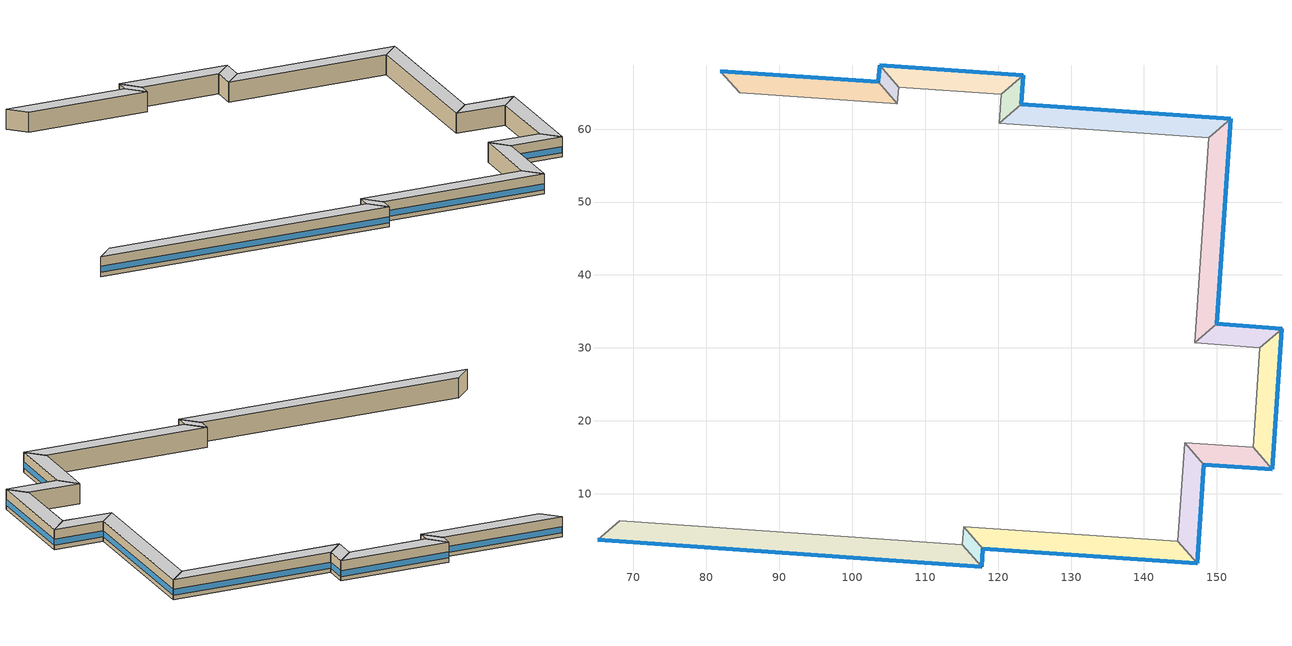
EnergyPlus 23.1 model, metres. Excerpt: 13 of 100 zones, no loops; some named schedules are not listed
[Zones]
Building Story 2 ThermalZone 10
 floor adiabatic (Typical Interior Floor): 157.59,13.33 148.22,14 145.59,17.01 154.97,16.35 z3.6
 wall outside (Typical Insulated Steel Framed Exterior Wall R-12.99): 148.22,14 157.59,13.33 z3.6:7.2
 wall adiabatic (Typical Interior Wall): 157.59,13.33 154.97,16.35 145.59,17.01 148.22,14 z3.6:7.2
 window (U 0.55 SHGC 0.25): 148.24,13.99 157.57,13.33 z4.36:5.45
 ceiling adiabatic (Typical Interior Ceiling): 154.97,16.35 145.59,17.01 148.22,14 157.59,13.33 z7.2
Building Story 2 ThermalZone 11
 floor adiabatic (Typical Interior Floor): 148.22,14 147.3,0.45 144.67,3.46 145.59,17.01 z3.6
 wall outside (Typical Insulated Steel Framed Exterior Wall R-12.99): 147.3,0.45 148.22,14 z3.6:7.2
 wall adiabatic (Typical Interior Wall): 148.22,14 145.59,17.01 144.67,3.46 147.3,0.45 z3.6:7.2
 window (U 0.55 SHGC 0.25): 147.3,0.47 148.21,13.97 z4.36:5.45
 ceiling adiabatic (Typical Interior Ceiling): 145.59,17.01 144.67,3.46 147.3,0.45 148.22,14 z7.2
Building Story 2 ThermalZone 12
 floor adiabatic (Typical Interior Floor): 147.3,0.45 117.9,2.44 115.27,5.46 144.67,3.46 z3.6
 wall outside (Typical Insulated Steel Framed Exterior Wall R-12.99): 117.9,2.44 147.3,0.45 z3.6:7.2
 wall adiabatic (Typical Interior Wall): 147.3,0.45 144.67,3.46 115.27,5.46 117.9,2.44 z3.6:7.2
 window (U 0.55 SHGC 0.25): 117.93,2.44 147.27,0.45 z4.36:5.44
 ceiling adiabatic (Typical Interior Ceiling): 144.67,3.46 115.27,5.46 117.9,2.44 147.3,0.45 z7.2
Building Story 2 ThermalZone 13
 floor adiabatic (Typical Interior Ceiling): 117.9,2.44 117.74,0 115.11,3.02 115.27,5.46 z3.6
 wall outside (Typical Insulated Steel Framed Exterior Wall R-12.99): 117.74,0 117.9,2.44 z3.6:7.2
 wall adiabatic (Typical Interior Wall): 117.9,2.44 115.27,5.46 115.11,3.02 117.74,0 z3.6:7.2
 window (U 0.55 SHGC 0.25): 117.74,0.03 117.9,2.42 z4.36:5.46
 ceiling adiabatic (Typical Interior Ceiling): 115.27,5.46 115.11,3.02 117.74,0 117.9,2.44 z7.2
Building Story 2 ThermalZone 14
 floor adiabatic (Typical Interior Ceiling): 117.74,0 65.06,3.67 68.09,6.29 115.11,3.02 z3.6
 wall outside (Typical Insulated Steel Framed Exterior Wall R-12.99): 65.06,3.67 117.74,0 z3.6:7.2
 wall adiabatic (Typical Interior Wall): 117.74,0 115.11,3.02 68.09,6.29 65.06,3.67 z3.6:7.2
 window (U 0.55 SHGC 0.25): 65.09,3.66 117.71,0 z4.36:5.44
 ceiling adiabatic (Typical Interior Ceiling): 115.11,3.02 68.09,6.29 65.06,3.67 117.74,0 z7.2
Building Story 2 ThermalZone 2
 floor adiabatic (Typical Interior Floor): 81.9,67.97 103.58,66.53 106.2,63.5 84.54,64.97 z3.6
 wall outside (Typical Insulated Steel Framed Exterior Wall R-12.99): 103.58,66.53 81.9,67.97 z3.6:7.2
 wall adiabatic (Typical Interior Wall): 81.9,67.97 84.54,64.97 106.2,63.5 103.58,66.53 z3.6:7.2
 window (U 0.55 SHGC 0.25): 103.56,66.53 81.92,67.97 z4.36:5.44
 ceiling adiabatic (Typical Interior Ceiling): 84.54,64.97 106.2,63.5 103.58,66.53 81.9,67.97 z7.2
Building Story 2 ThermalZone 3
 floor adiabatic (Typical Interior Floor): 103.58,66.53 103.75,68.75 106.37,65.72 106.2,63.5 z3.6
 wall outside (Typical Insulated Steel Framed Exterior Wall R-12.99): 103.75,68.75 103.58,66.53 z3.6:7.2
 wall adiabatic (Typical Interior Wall): 103.58,66.53 106.2,63.5 106.37,65.72 103.75,68.75 z3.6:7.2
 window (U 0.55 SHGC 0.25): 103.75,68.72 103.59,66.55 z4.36:5.47
 ceiling adiabatic (Typical Interior Ceiling): 106.2,63.5 106.37,65.72 103.75,68.75 103.58,66.53 z7.2
Building Story 2 ThermalZone 4
 floor adiabatic (Typical Interior Floor): 103.75,68.75 123.43,67.41 120.42,64.78 106.37,65.72 z3.6
 wall outside (Typical Insulated Steel Framed Exterior Wall R-12.99): 123.43,67.41 103.75,68.75 z3.6:7.2
 wall adiabatic (Typical Interior Wall): 103.75,68.75 106.37,65.72 120.42,64.78 123.43,67.41 z3.6:7.2
 window (U 0.55 SHGC 0.25): 123.4,67.42 103.78,68.75 z4.36:5.44
 ceiling adiabatic (Typical Interior Ceiling): 106.37,65.72 120.42,64.78 123.43,67.41 103.75,68.75 z7.2
Building Story 2 ThermalZone 5
 floor adiabatic (Typical Interior Floor): 123.43,67.41 123.18,63.42 120.17,60.78 120.42,64.78 z3.6
 wall outside (Typical Insulated Steel Framed Exterior Wall R-12.99): 123.18,63.42 123.43,67.41 z3.6:7.2
 wall adiabatic (Typical Interior Wall): 123.43,67.41 120.42,64.78 120.17,60.78 123.18,63.42 z3.6:7.2
 window (U 0.55 SHGC 0.25): 123.18,63.44 123.43,67.39 z4.36:5.46
 ceiling adiabatic (Typical Interior Ceiling): 120.42,64.78 120.17,60.78 123.18,63.42 123.43,67.41 z7.2
Building Story 2 ThermalZone 6
 floor adiabatic (Typical Interior Floor): 123.18,63.42 151.9,61.42 148.88,58.79 120.17,60.78 z3.6
 wall outside (Typical Insulated Steel Framed Exterior Wall R-12.99): 151.9,61.42 123.18,63.42 z3.6:7.2
 wall adiabatic (Typical Interior Wall): 123.18,63.42 120.17,60.78 148.88,58.79 151.9,61.42 z3.6:7.2
 window (U 0.55 SHGC 0.25): 151.87,61.42 123.2,63.41 z4.36:5.44
 ceiling adiabatic (Typical Interior Ceiling): 120.17,60.78 148.88,58.79 151.9,61.42 123.18,63.42 z7.2
Building Story 2 ThermalZone 7
 floor adiabatic (Typical Interior Floor): 151.9,61.42 149.97,33.32 146.95,30.7 148.88,58.79 z3.6
 wall outside (Typical Insulated Steel Framed Exterior Wall R-12.99): 149.97,33.32 151.9,61.42 z3.6:7.2
 wall adiabatic (Typical Interior Wall): 151.9,61.42 148.88,58.79 146.95,30.7 149.97,33.32 z3.6:7.2
 window (U 0.55 SHGC 0.25): 149.98,33.34 151.9,61.39 z4.36:5.44
 ceiling adiabatic (Typical Interior Ceiling): 148.88,58.79 146.95,30.7 149.97,33.32 151.9,61.42 z7.2
Building Story 2 ThermalZone 8
 floor adiabatic (Typical Interior Floor): 149.97,33.32 158.93,32.65 155.91,30.03 146.95,30.7 z3.6
 wall outside (Typical Insulated Steel Framed Exterior Wall R-12.99): 158.93,32.65 149.97,33.32 z3.6:7.2
 wall adiabatic (Typical Interior Wall): 149.97,33.32 146.95,30.7 155.91,30.03 158.93,32.65 z3.6:7.2
 window (U 0.55 SHGC 0.25): 158.91,32.66 150,33.32 z4.36:5.45
 ceiling adiabatic (Typical Interior Ceiling): 146.95,30.7 155.91,30.03 158.93,32.65 149.97,33.32 z7.2
Building Story 2 ThermalZone 9
 floor adiabatic (Typical Interior Floor): 158.93,32.65 157.59,13.33 154.97,16.35 155.91,30.03 z3.6
 wall outside (Typical Insulated Steel Framed Exterior Wall R-12.99): 157.59,13.33 158.93,32.65 z3.6:7.2
 wall adiabatic (Typical Interior Wall): 158.93,32.65 155.91,30.03 154.97,16.35 157.59,13.33 z3.6:7.2
 window (U 0.55 SHGC 0.25): 157.6,13.35 158.93,32.63 z4.36:5.44
 ceiling adiabatic (Typical Interior Ceiling): 155.91,30.03 154.97,16.35 157.59,13.33 158.93,32.65 z7.2
[Building]
bld_16: Terrain=City
[Site:Location]
Jack Northrop Fld H_CA_USA: Latitude {deg}=41.3113; Longitude {deg}=-105.58; Time Zone {hr}=-8; Elevation {m}=21
[Site:GroundTemperature:FCfactorMethod]
18.8, 14.3, 13.6, 13.2, 13.3, 12.6, 15.3, 15.6, 17.7, 19.4, 19.7, 18.5
[Site:WaterMainsTemperature]
Calculation Method=Correlation; Annual Average Outdoor Air Temperature {C}=8.96667; Maximum Difference In Monthly Average Outdoor Air Temperatures {deltaC}=26.2
[SizingPeriod:DesignDay] Day of Month=21; Dry-Bulb Temperature Range Modifier Type=DefaultMultipliers; Humidity Condition Type=Wetbulb; Barometric Pressure {Pa}=98769; Rain Indicator=No; Snow Indicator=No; Daylight Saving Time Indicator=No; Begin Environment Reset Mode=FullResetAtBeginEnvironment
Name | Month | Day Type | Maximum Dry-Bulb Temperature {C} | Daily Dry-Bulb Temperature Range {deltaC} | Wetbulb or DewPoint at Maximum Dry-Bulb {C} | Wind Speed {m/s} | Wind Direction {deg} | Solar Model Indicator | ASHRAE Clear Sky Optical Depth for Beam Irradiance (taub) | ASHRAE Clear Sky Optical Depth for Diffuse Irradiance (taud) | Sky Clearness
Buffalo Niagara Intl Ap Ann Clg .4% Condns DB=>MWB 1 | 7 | SummerDesignDay | 30.3 | 9.3 | 21.8 | 5.7 | 240 | ASHRAETau | 0.462 | 2.001
Buffalo Niagara Intl Ap Ann Clg .4% Condns WB=>MDB 1 | 7 | SummerDesignDay | 27.8 | 9.3 | 23.8 | 5.7 | 240 | ASHRAETau | 0.462 | 2.001
Buffalo Niagara Intl Ap Ann Htg 99.6% Condns DB 1 | 1 | WinterDesignDay | -16.3 | 0 | -16.3 | 5.1 | 270 | ASHRAEClearSky |  |  | 0
[Material] Thermal Absorptance=0.9; Solar Absorptance=0.7
Name | Roughness | Thickness {m} | Conductivity {W/m-K} | Density {kg/m3} | Specific Heat {J/kg-K} | Visible Absorptance
100mm Normalweight concrete floor | MediumRough | 0.1016 | 2.31045 | 2322 | 832.557 | 0.7
25mm Stucco | Smooth | 0.0254 | 0.72 | 1856 | 840 | 0.7
5/8 in. Gypsum Board | MediumSmooth | 0.0159 | 0.16 | 800 | 1090 | 0.7
G01 13mm gypsum board | Smooth | 0.0127 | 0.160031 | 800.001 | 1090.73 | 0.5
Std Wood 6inch 1; Std Wood 6inch 2 | MediumSmooth | 0.15 | 0.12 | 540 | 1210 | 0.7
[Material:NoMass] Roughness=Smooth; Thermal Absorptance=0.9; Solar Absorptance=0.7
Name | Thermal Resistance {m2-K/W} | Visible Absorptance
CP02 CARPET PAD | 0.21648 | 0.8
Typical Insulation R-10.81 | 1.90342 | 0.7
[WindowMaterial:Gas]
Gap_1_W_0_0032: Gas Type=Air; Thickness {m}=0.0032
[WindowMaterial:Glazing] Optical Data Type=SpectralAverage; Infrared Transmittance at Normal Incidence=0; Back Side Infrared Hemispherical Emissivity=0.84; Conductivity {W/m-K}=1; Dirt Correction Factor for Solar and Visible Transmittance=1; Solar Diffusing=No
Name | Thickness {m} | Solar Transmittance at Normal Incidence | Front Side Solar Reflectance at Normal Incidence | Back Side Solar Reflectance at Normal Incidence | Visible Transmittance at Normal Incidence | Front Side Visible Reflectance at Normal Incidence | Back Side Visible Reflectance at Normal Incidence | Front Side Infrared Hemispherical Emissivity
Glass_2022F_LayerAvg | 0.0039 | 0.355897 | 0.394095 | 0.265645 | 0.677694 | 0.042734 | 0.05547 | 0.046
Glass_2175_LayerAvg | 0.0086 | 0.167758 | 0.217606 | 0.437978 | 0.416044 | 0.078729 | 0.10654 | 0.84
[Construction]
InteriorFurnishings 1: Std Wood 6inch 1
InteriorFurnishings 2: Std Wood 6inch 2
Typical Insulated Steel Framed Exterior Wall R-12.99: 25mm Stucco, 5/8 in. Gypsum Board, Typical Insulation R-10.81, 5/8 in. Gypsum Board
Typical Interior Ceiling: CP02 CARPET PAD, 100mm Normalweight concrete floor
Typical Interior Floor: 100mm Normalweight concrete floor, CP02 CARPET PAD
Typical Interior Wall: G01 13mm gypsum board, G01 13mm gypsum board
U 0.55 SHGC 0.25: Glass_2175_LayerAvg, Gap_1_W_0_0032, Glass_2022F_LayerAvg
[Zone] Multiplier=1; Part of Total Floor Area=Yes
Building Story 2 ThermalZone 10; Building Story 2 ThermalZone 11; Building Story 2 ThermalZone 12; Building Story 2 ThermalZone 13; Building Story 2 ThermalZone 14; Building Story 2 ThermalZone 2; Building Story 2 ThermalZone 3; Building Story 2 ThermalZone 4; Building Story 2 ThermalZone 5; Building Story 2 ThermalZone 6; Building Story 2 ThermalZone 7; Building Story 2 ThermalZone 8; Building Story 2 ThermalZone 9
[Space] Space Type=Story Mid Blended Space Type
Name | Zone
Building Story 2 Space 10 | Building Story 2 ThermalZone 10
Building Story 2 Space 11 | Building Story 2 ThermalZone 11
Building Story 2 Space 12 | Building Story 2 ThermalZone 12
Building Story 2 Space 13 | Building Story 2 ThermalZone 13
Building Story 2 Space 14 | Building Story 2 ThermalZone 14
Building Story 2 Space 2 | Building Story 2 ThermalZone 2
Building Story 2 Space 3 | Building Story 2 ThermalZone 3
Building Story 2 Space 4 | Building Story 2 ThermalZone 4
Building Story 2 Space 5 | Building Story 2 ThermalZone 5
Building Story 2 Space 6 | Building Story 2 ThermalZone 6
Building Story 2 Space 7 | Building Story 2 ThermalZone 7
Building Story 2 Space 8 | Building Story 2 ThermalZone 8
Building Story 2 Space 9 | Building Story 2 ThermalZone 9
[SpaceList]
Story Mid Blended Space Type: Building Story 2 Space 11, Building Story 2 Space, Building Story 2 Space 1, Building Story 2 Space 3, Building Story 2 Space 4, Building Story 2 Space 5, Building Story 2 Space 6, Building Story 2 Space 7, Building Story 2 Space 19, Building Story 2 Space 16, Building Story 2 Space 24, Building Story 2 Space 15, Building Story 2 Space 2, Building Story 2 Space 18, Building Story 2 Space 14, Building Story 2 Space 20, Building Story 2 Space 10, Building Story 2 Space 8, Building Story 2 Space 21, Building Story 2 Space 23, Building Story 2 Space 17, Building Story 2 Space 22, Building Story 2 Space 13, Building Story 2 Space 12, Building Story 2 Space 9
[InternalMass]
Name | Construction | Zone or ZoneList | Space or SpaceList | Surface Area {m2}
Building Story 2 Space 11 SecondarySchool Classroom A  - Story Mid Mass; Building Story 2 Space 11 SecondarySchool Classroom C  - Story Mid Mass | InteriorFurnishings 1 | Building Story 2 ThermalZone 11 | Building Story 2 Space 11 | 17.1827
Building Story 2 Space 3 SecondarySchool Classroom A  - Story Mid Mass; Building Story 2 Space 3 SecondarySchool Classroom C  - Story Mid Mass | InteriorFurnishings 1 | Building Story 2 ThermalZone 3 | Building Story 2 Space 3 | 2.82911
Building Story 2 Space 4 SecondarySchool Classroom A  - Story Mid Mass; Building Story 2 Space 4 SecondarySchool Classroom C  - Story Mid Mass | InteriorFurnishings 1 | Building Story 2 ThermalZone 4 | Building Story 2 Space 4 | 21.4639
Building Story 2 Space 5 SecondarySchool Classroom A  - Story Mid Mass; Building Story 2 Space 5 SecondarySchool Classroom C  - Story Mid Mass | InteriorFurnishings 1 | Building Story 2 ThermalZone 5 | Building Story 2 Space 5 | 5.08228
Building Story 2 Space 6 SecondarySchool Classroom A  - Story Mid Mass; Building Story 2 Space 6 SecondarySchool Classroom C  - Story Mid Mass | InteriorFurnishings 1 | Building Story 2 ThermalZone 6 | Building Story 2 Space 6 | 36.5053
Building Story 2 Space 7 SecondarySchool Classroom A  - Story Mid Mass; Building Story 2 Space 7 SecondarySchool Classroom C  - Story Mid Mass | InteriorFurnishings 1 | Building Story 2 ThermalZone 7 | Building Story 2 Space 7 | 35.7031
Building Story 2 Space 2 SecondarySchool Classroom A  - Story Mid Mass; Building Story 2 Space 2 SecondarySchool Classroom C  - Story Mid Mass | InteriorFurnishings 1 | Building Story 2 ThermalZone 2 | Building Story 2 Space 2 | 27.4974
Building Story 2 Space 14 SecondarySchool Classroom A  - Story Mid Mass; Building Story 2 Space 14 SecondarySchool Classroom C  - Story Mid Mass | InteriorFurnishings 1 | Building Story 2 ThermalZone 14 | Building Story 2 Space 14 | 63.1987
Building Story 2 Space 10 SecondarySchool Classroom A  - Story Mid Mass; Building Story 2 Space 10 SecondarySchool Classroom C  - Story Mid Mass | InteriorFurnishings 1 | Building Story 2 ThermalZone 10 | Building Story 2 Space 10 | 11.8898
Building Story 2 Space 8 SecondarySchool Classroom A  - Story Mid Mass; Building Story 2 Space 8 SecondarySchool Classroom C  - Story Mid Mass | InteriorFurnishings 1 | Building Story 2 ThermalZone 8 | Building Story 2 Space 8 | 11.4022
Building Story 2 Space 13 SecondarySchool Classroom A  - Story Mid Mass; Building Story 2 Space 13 SecondarySchool Classroom C  - Story Mid Mass | InteriorFurnishings 1 | Building Story 2 ThermalZone 13 | Building Story 2 Space 13 | 3.09685
Building Story 2 Space 12 SecondarySchool Classroom A  - Story Mid Mass; Building Story 2 Space 12 SecondarySchool Classroom C  - Story Mid Mass | InteriorFurnishings 1 | Building Story 2 ThermalZone 12 | Building Story 2 Space 12 | 37.2945
Building Story 2 Space 9 SecondarySchool Classroom A  - Story Mid Mass; Building Story 2 Space 9 SecondarySchool Classroom C  - Story Mid Mass | InteriorFurnishings 1 | Building Story 2 ThermalZone 9 | Building Story 2 Space 9 | 20.9598
Building Story 2 Space 11 SecondarySchool Classroom A end_a - Story Mid Mass; Building Story 2 Space 11 SecondarySchool Classroom C end_a - Story Mid Mass | InteriorFurnishings 1 | Building Story 2 ThermalZone 11 | Building Story 2 Space 11 | 0.884089
Building Story 2 Space 3 SecondarySchool Classroom A end_a - Story Mid Mass; Building Story 2 Space 3 SecondarySchool Classroom C end_a - Story Mid Mass | InteriorFurnishings 1 | Building Story 2 ThermalZone 3 | Building Story 2 Space 3 | 0.145564
Building Story 2 Space 4 SecondarySchool Classroom A end_a - Story Mid Mass; Building Story 2 Space 4 SecondarySchool Classroom C end_a - Story Mid Mass | InteriorFurnishings 1 | Building Story 2 ThermalZone 4 | Building Story 2 Space 4 | 1.10437
Building Story 2 Space 5 SecondarySchool Classroom A end_a - Story Mid Mass; Building Story 2 Space 5 SecondarySchool Classroom C end_a - Story Mid Mass | InteriorFurnishings 1 | Building Story 2 ThermalZone 5 | Building Story 2 Space 5 | 0.261495
Building Story 2 Space 6 SecondarySchool Classroom A end_a - Story Mid Mass; Building Story 2 Space 6 SecondarySchool Classroom C end_a - Story Mid Mass | InteriorFurnishings 1 | Building Story 2 ThermalZone 6 | Building Story 2 Space 6 | 1.87829
Building Story 2 Space 7 SecondarySchool Classroom A end_a - Story Mid Mass; Building Story 2 Space 7 SecondarySchool Classroom C end_a - Story Mid Mass | InteriorFurnishings 1 | Building Story 2 ThermalZone 7 | Building Story 2 Space 7 | 1.83701
Building Story 2 Space 2 SecondarySchool Classroom A end_a - Story Mid Mass; Building Story 2 Space 2 SecondarySchool Classroom C end_a - Story Mid Mass | InteriorFurnishings 1 | Building Story 2 ThermalZone 2 | Building Story 2 Space 2 | 1.41481
Building Story 2 Space 14 SecondarySchool Classroom A end_a - Story Mid Mass; Building Story 2 Space 14 SecondarySchool Classroom C end_a - Story Mid Mass | InteriorFurnishings 1 | Building Story 2 ThermalZone 14 | Building Story 2 Space 14 | 3.25172
Building Story 2 Space 10 SecondarySchool Classroom A end_a - Story Mid Mass; Building Story 2 Space 10 SecondarySchool Classroom C end_a - Story Mid Mass | InteriorFurnishings 1 | Building Story 2 ThermalZone 10 | Building Story 2 Space 10 | 0.611758
Building Story 2 Space 8 SecondarySchool Classroom A end_a - Story Mid Mass; Building Story 2 Space 8 SecondarySchool Classroom C end_a - Story Mid Mass | InteriorFurnishings 1 | Building Story 2 ThermalZone 8 | Building Story 2 Space 8 | 0.586673
Building Story 2 Space 13 SecondarySchool Classroom A end_a - Story Mid Mass; Building Story 2 Space 13 SecondarySchool Classroom C end_a - Story Mid Mass | InteriorFurnishings 1 | Building Story 2 ThermalZone 13 | Building Story 2 Space 13 | 0.15934
Building Story 2 Space 12 SecondarySchool Classroom A end_a - Story Mid Mass; Building Story 2 Space 12 SecondarySchool Classroom C end_a - Story Mid Mass | InteriorFurnishings 1 | Building Story 2 ThermalZone 12 | Building Story 2 Space 12 | 1.91889
Building Story 2 Space 9 SecondarySchool Classroom A end_a - Story Mid Mass; Building Story 2 Space 9 SecondarySchool Classroom C end_a - Story Mid Mass | InteriorFurnishings 1 | Building Story 2 ThermalZone 9 | Building Story 2 Space 9 | 1.07843
Building Story 2 Space 11 SecondarySchool Corridor B  - Story Mid Mass | InteriorFurnishings 1 | Building Story 2 ThermalZone 11 | Building Story 2 Space 11 | 24.2286
Building Story 2 Space 3 SecondarySchool Corridor B  - Story Mid Mass | InteriorFurnishings 1 | Building Story 2 ThermalZone 3 | Building Story 2 Space 3 | 3.98922
Building Story 2 Space 4 SecondarySchool Corridor B  - Story Mid Mass | InteriorFurnishings 1 | Building Story 2 ThermalZone 4 | Building Story 2 Space 4 | 30.2654
Building Story 2 Space 5 SecondarySchool Corridor B  - Story Mid Mass | InteriorFurnishings 1 | Building Story 2 ThermalZone 5 | Building Story 2 Space 5 | 7.16633
Building Story 2 Space 6 SecondarySchool Corridor B  - Story Mid Mass | InteriorFurnishings 1 | Building Story 2 ThermalZone 6 | Building Story 2 Space 6 | 51.4748
Building Story 2 Space 7 SecondarySchool Corridor B  - Story Mid Mass | InteriorFurnishings 1 | Building Story 2 ThermalZone 7 | Building Story 2 Space 7 | 50.3435
Building Story 2 Space 2 SecondarySchool Corridor B  - Story Mid Mass | InteriorFurnishings 1 | Building Story 2 ThermalZone 2 | Building Story 2 Space 2 | 38.7731
Building Story 2 Space 14 SecondarySchool Corridor B  - Story Mid Mass | InteriorFurnishings 1 | Building Story 2 ThermalZone 14 | Building Story 2 Space 14 | 89.1141
Building Story 2 Space 10 SecondarySchool Corridor B  - Story Mid Mass | InteriorFurnishings 1 | Building Story 2 ThermalZone 10 | Building Story 2 Space 10 | 16.7654
Building Story 2 Space 8 SecondarySchool Corridor B  - Story Mid Mass | InteriorFurnishings 1 | Building Story 2 ThermalZone 8 | Building Story 2 Space 8 | 16.0779
Building Story 2 Space 13 SecondarySchool Corridor B  - Story Mid Mass | InteriorFurnishings 1 | Building Story 2 ThermalZone 13 | Building Story 2 Space 13 | 4.36676
Building Story 2 Space 12 SecondarySchool Corridor B  - Story Mid Mass | InteriorFurnishings 1 | Building Story 2 ThermalZone 12 | Building Story 2 Space 12 | 52.5876
Building Story 2 Space 9 SecondarySchool Corridor B  - Story Mid Mass | InteriorFurnishings 1 | Building Story 2 ThermalZone 9 | Building Story 2 Space 9 | 29.5547
Building Story 2 Space 11 SecondarySchool Corridor B end_a - Story Mid Mass | InteriorFurnishings 1 | Building Story 2 ThermalZone 11 | Building Story 2 Space 11 | 1.24662
Building Story 2 Space 3 SecondarySchool Corridor B end_a - Story Mid Mass | InteriorFurnishings 1 | Building Story 2 ThermalZone 3 | Building Story 2 Space 3 | 0.205255
Building Story 2 Space 4 SecondarySchool Corridor B end_a - Story Mid Mass | InteriorFurnishings 1 | Building Story 2 ThermalZone 4 | Building Story 2 Space 4 | 1.55723
Building Story 2 Space 5 SecondarySchool Corridor B end_a - Story Mid Mass | InteriorFurnishings 1 | Building Story 2 ThermalZone 5 | Building Story 2 Space 5 | 0.368725
Building Story 2 Space 6 SecondarySchool Corridor B end_a - Story Mid Mass | InteriorFurnishings 1 | Building Story 2 ThermalZone 6 | Building Story 2 Space 6 | 2.6485
Building Story 2 Space 7 SecondarySchool Corridor B end_a - Story Mid Mass | InteriorFurnishings 1 | Building Story 2 ThermalZone 7 | Building Story 2 Space 7 | 2.59029
Building Story 2 Space 2 SecondarySchool Corridor B end_a - Story Mid Mass | InteriorFurnishings 1 | Building Story 2 ThermalZone 2 | Building Story 2 Space 2 | 1.99497
Building Story 2 Space 14 SecondarySchool Corridor B end_a - Story Mid Mass | InteriorFurnishings 1 | Building Story 2 ThermalZone 14 | Building Story 2 Space 14 | 4.58513
Building Story 2 Space 10 SecondarySchool Corridor B end_a - Story Mid Mass | InteriorFurnishings 1 | Building Story 2 ThermalZone 10 | Building Story 2 Space 10 | 0.862617
Building Story 2 Space 8 SecondarySchool Corridor B end_a - Story Mid Mass | InteriorFurnishings 1 | Building Story 2 ThermalZone 8 | Building Story 2 Space 8 | 0.827245
Building Story 2 Space 13 SecondarySchool Corridor B end_a - Story Mid Mass | InteriorFurnishings 1 | Building Story 2 ThermalZone 13 | Building Story 2 Space 13 | 0.22468
Building Story 2 Space 12 SecondarySchool Corridor B end_a - Story Mid Mass | InteriorFurnishings 1 | Building Story 2 ThermalZone 12 | Building Story 2 Space 12 | 2.70576
Building Story 2 Space 9 SecondarySchool Corridor B end_a - Story Mid Mass | InteriorFurnishings 1 | Building Story 2 ThermalZone 9 | Building Story 2 Space 9 | 1.52066
Building Story 2 Space 11 SecondarySchool Gym A  - Story Mid Mass; Building Story 2 Space 11 SecondarySchool Gym C  - Story Mid Mass | InteriorFurnishings 1 | Building Story 2 ThermalZone 11 | Building Story 2 Space 11 | 0.716401
Building Story 2 Space 3 SecondarySchool Gym A  - Story Mid Mass; Building Story 2 Space 3 SecondarySchool Gym C  - Story Mid Mass | InteriorFurnishings 1 | Building Story 2 ThermalZone 3 | Building Story 2 Space 3 | 0.117955
Building Story 2 Space 4 SecondarySchool Gym A  - Story Mid Mass; Building Story 2 Space 4 SecondarySchool Gym C  - Story Mid Mass | InteriorFurnishings 1 | Building Story 2 ThermalZone 4 | Building Story 2 Space 4 | 0.894899
Building Story 2 Space 5 SecondarySchool Gym A  - Story Mid Mass; Building Story 2 Space 5 SecondarySchool Gym C  - Story Mid Mass | InteriorFurnishings 1 | Building Story 2 ThermalZone 5 | Building Story 2 Space 5 | 0.211897
Building Story 2 Space 6 SecondarySchool Gym A  - Story Mid Mass; Building Story 2 Space 6 SecondarySchool Gym C  - Story Mid Mass | InteriorFurnishings 1 | Building Story 2 ThermalZone 6 | Building Story 2 Space 6 | 1.52203
Building Story 2 Space 7 SecondarySchool Gym A  - Story Mid Mass; Building Story 2 Space 7 SecondarySchool Gym C  - Story Mid Mass | InteriorFurnishings 1 | Building Story 2 ThermalZone 7 | Building Story 2 Space 7 | 1.48858
Building Story 2 Space 2 SecondarySchool Gym A  - Story Mid Mass; Building Story 2 Space 2 SecondarySchool Gym C  - Story Mid Mass | InteriorFurnishings 1 | Building Story 2 ThermalZone 2 | Building Story 2 Space 2 | 1.14646
Building Story 2 Space 14 SecondarySchool Gym A  - Story Mid Mass; Building Story 2 Space 14 SecondarySchool Gym C  - Story Mid Mass | InteriorFurnishings 1 | Building Story 2 ThermalZone 14 | Building Story 2 Space 14 | 2.63496
Building Story 2 Space 10 SecondarySchool Gym A  - Story Mid Mass; Building Story 2 Space 10 SecondarySchool Gym C  - Story Mid Mass | InteriorFurnishings 1 | Building Story 2 ThermalZone 10 | Building Story 2 Space 10 | 0.495724
Building Story 2 Space 8 SecondarySchool Gym A  - Story Mid Mass; Building Story 2 Space 8 SecondarySchool Gym C  - Story Mid Mass | InteriorFurnishings 1 | Building Story 2 ThermalZone 8 | Building Story 2 Space 8 | 0.475397
Building Story 2 Space 13 SecondarySchool Gym A  - Story Mid Mass; Building Story 2 Space 13 SecondarySchool Gym C  - Story Mid Mass | InteriorFurnishings 1 | Building Story 2 ThermalZone 13 | Building Story 2 Space 13 | 0.129118
Building Story 2 Space 12 SecondarySchool Gym A  - Story Mid Mass; Building Story 2 Space 12 SecondarySchool Gym C  - Story Mid Mass | InteriorFurnishings 1 | Building Story 2 ThermalZone 12 | Building Story 2 Space 12 | 1.55493
Building Story 2 Space 9 SecondarySchool Gym A  - Story Mid Mass; Building Story 2 Space 9 SecondarySchool Gym C  - Story Mid Mass | InteriorFurnishings 1 | Building Story 2 ThermalZone 9 | Building Story 2 Space 9 | 0.873884
Building Story 2 Space 11 SecondarySchool Gym A end_b - Story Mid Mass; Building Story 2 Space 11 SecondarySchool Gym C end_b - Story Mid Mass | InteriorFurnishings 1 | Building Story 2 ThermalZone 11 | Building Story 2 Space 11 | 0.177547
Building Story 2 Space 3 SecondarySchool Gym A end_b - Story Mid Mass; Building Story 2 Space 3 SecondarySchool Gym C end_b - Story Mid Mass | InteriorFurnishings 1 | Building Story 2 ThermalZone 3 | Building Story 2 Space 3 | 0.0292329
Building Story 2 Space 4 SecondarySchool Gym A end_b - Story Mid Mass; Building Story 2 Space 4 SecondarySchool Gym C end_b - Story Mid Mass | InteriorFurnishings 1 | Building Story 2 ThermalZone 4 | Building Story 2 Space 4 | 0.221784
Building Story 2 Space 5 SecondarySchool Gym A end_b - Story Mid Mass; Building Story 2 Space 5 SecondarySchool Gym C end_b - Story Mid Mass | InteriorFurnishings 1 | Building Story 2 ThermalZone 5 | Building Story 2 Space 5 | 0.0525147
Building Story 2 Space 6 SecondarySchool Gym A end_b - Story Mid Mass; Building Story 2 Space 6 SecondarySchool Gym C end_b - Story Mid Mass | InteriorFurnishings 1 | Building Story 2 ThermalZone 6 | Building Story 2 Space 6 | 0.377206
Building Story 2 Space 7 SecondarySchool Gym A end_b - Story Mid Mass; Building Story 2 Space 7 SecondarySchool Gym C end_b - Story Mid Mass | InteriorFurnishings 1 | Building Story 2 ThermalZone 7 | Building Story 2 Space 7 | 0.368916
Building Story 2 Space 2 SecondarySchool Gym A end_b - Story Mid Mass; Building Story 2 Space 2 SecondarySchool Gym C end_b - Story Mid Mass | InteriorFurnishings 1 | Building Story 2 ThermalZone 2 | Building Story 2 Space 2 | 0.284128
Building Story 2 Space 14 SecondarySchool Gym A end_b - Story Mid Mass; Building Story 2 Space 14 SecondarySchool Gym C end_b - Story Mid Mass | InteriorFurnishings 1 | Building Story 2 ThermalZone 14 | Building Story 2 Space 14 | 0.653026
Building Story 2 Space 10 SecondarySchool Gym A end_b - Story Mid Mass; Building Story 2 Space 10 SecondarySchool Gym C end_b - Story Mid Mass | InteriorFurnishings 1 | Building Story 2 ThermalZone 10 | Building Story 2 Space 10 | 0.122856
Building Story 2 Space 8 SecondarySchool Gym A end_b - Story Mid Mass; Building Story 2 Space 8 SecondarySchool Gym C end_b - Story Mid Mass | InteriorFurnishings 1 | Building Story 2 ThermalZone 8 | Building Story 2 Space 8 | 0.117818
Building Story 2 Space 13 SecondarySchool Gym A end_b - Story Mid Mass; Building Story 2 Space 13 SecondarySchool Gym C end_b - Story Mid Mass | InteriorFurnishings 1 | Building Story 2 ThermalZone 13 | Building Story 2 Space 13 | 0.0319995
Building Story 2 Space 12 SecondarySchool Gym A end_b - Story Mid Mass; Building Story 2 Space 12 SecondarySchool Gym C end_b - Story Mid Mass | InteriorFurnishings 1 | Building Story 2 ThermalZone 12 | Building Story 2 Space 12 | 0.385361
Building Story 2 Space 9 SecondarySchool Gym A end_b - Story Mid Mass; Building Story 2 Space 9 SecondarySchool Gym C end_b - Story Mid Mass | InteriorFurnishings 1 | Building Story 2 ThermalZone 9 | Building Story 2 Space 9 | 0.216576
Building Story 2 Space 11 SecondarySchool Gym B  - Story Mid Mass | InteriorFurnishings 1 | Building Story 2 ThermalZone 11 | Building Story 2 Space 11 | 10.7319
Building Story 2 Space 3 SecondarySchool Gym B  - Story Mid Mass | InteriorFurnishings 1 | Building Story 2 ThermalZone 3 | Building Story 2 Space 3 | 1.767
Building Story 2 Space 4 SecondarySchool Gym B  - Story Mid Mass | InteriorFurnishings 1 | Building Story 2 ThermalZone 4 | Building Story 2 Space 4 | 13.4059
Building Story 2 Space 5 SecondarySchool Gym B  - Story Mid Mass | InteriorFurnishings 1 | Building Story 2 ThermalZone 5 | Building Story 2 Space 5 | 3.17427
Building Story 2 Space 6 SecondarySchool Gym B  - Story Mid Mass | InteriorFurnishings 1 | Building Story 2 ThermalZone 6 | Building Story 2 Space 6 | 22.8004
Building Story 2 Space 7 SecondarySchool Gym B  - Story Mid Mass | InteriorFurnishings 1 | Building Story 2 ThermalZone 7 | Building Story 2 Space 7 | 22.2993
Building Story 2 Space 2 SecondarySchool Gym B  - Story Mid Mass | InteriorFurnishings 1 | Building Story 2 ThermalZone 2 | Building Story 2 Space 2 | 17.1743
Building Story 2 Space 14 SecondarySchool Gym B  - Story Mid Mass | InteriorFurnishings 1 | Building Story 2 ThermalZone 14 | Building Story 2 Space 14 | 39.4725
Building Story 2 Space 10 SecondarySchool Gym B  - Story Mid Mass | InteriorFurnishings 1 | Building Story 2 ThermalZone 10 | Building Story 2 Space 10 | 7.4261
Building Story 2 Space 8 SecondarySchool Gym B  - Story Mid Mass | InteriorFurnishings 1 | Building Story 2 ThermalZone 8 | Building Story 2 Space 8 | 7.12159
Building Story 2 Space 13 SecondarySchool Gym B  - Story Mid Mass | InteriorFurnishings 1 | Building Story 2 ThermalZone 13 | Building Story 2 Space 13 | 1.93422
Building Story 2 Space 12 SecondarySchool Gym B  - Story Mid Mass | InteriorFurnishings 1 | Building Story 2 ThermalZone 12 | Building Story 2 Space 12 | 23.2933
Building Story 2 Space 9 SecondarySchool Gym B  - Story Mid Mass | InteriorFurnishings 1 | Building Story 2 ThermalZone 9 | Building Story 2 Space 9 | 13.091
Building Story 2 Space 11 SecondarySchool Gym B end_b - Story Mid Mass | InteriorFurnishings 1 | Building Story 2 ThermalZone 11 | Building Story 2 Space 11 | 2.6597
Building Story 2 Space 3 SecondarySchool Gym B end_b - Story Mid Mass | InteriorFurnishings 1 | Building Story 2 ThermalZone 3 | Building Story 2 Space 3 | 0.437917
Building Story 2 Space 4 SecondarySchool Gym B end_b - Story Mid Mass | InteriorFurnishings 1 | Building Story 2 ThermalZone 4 | Building Story 2 Space 4 | 3.3224
Building Story 2 Space 5 SecondarySchool Gym B end_b - Story Mid Mass | InteriorFurnishings 1 | Building Story 2 ThermalZone 5 | Building Story 2 Space 5 | 0.786686
Building Story 2 Space 6 SecondarySchool Gym B end_b - Story Mid Mass | InteriorFurnishings 1 | Building Story 2 ThermalZone 6 | Building Story 2 Space 6 | 5.65066
Building Story 2 Space 7 SecondarySchool Gym B end_b - Story Mid Mass | InteriorFurnishings 1 | Building Story 2 ThermalZone 7 | Building Story 2 Space 7 | 5.52648
Building Story 2 Space 2 SecondarySchool Gym B end_b - Story Mid Mass | InteriorFurnishings 1 | Building Story 2 ThermalZone 2 | Building Story 2 Space 2 | 4.25632
Building Story 2 Space 14 SecondarySchool Gym B end_b - Story Mid Mass | InteriorFurnishings 1 | Building Story 2 ThermalZone 14 | Building Story 2 Space 14 | 9.78252
Building Story 2 Space 10 SecondarySchool Gym B end_b - Story Mid Mass | InteriorFurnishings 1 | Building Story 2 ThermalZone 10 | Building Story 2 Space 10 | 1.84042
Building Story 2 Space 8 SecondarySchool Gym B end_b - Story Mid Mass | InteriorFurnishings 1 | Building Story 2 ThermalZone 8 | Building Story 2 Space 8 | 1.76495
Building Story 2 Space 13 SecondarySchool Gym B end_b - Story Mid Mass | InteriorFurnishings 1 | Building Story 2 ThermalZone 13 | Building Story 2 Space 13 | 0.479362
Building Story 2 Space 12 SecondarySchool Gym B end_b - Story Mid Mass | InteriorFurnishings 1 | Building Story 2 ThermalZone 12 | Building Story 2 Space 12 | 5.77282
Building Story 2 Space 9 SecondarySchool Gym B end_b - Story Mid Mass | InteriorFurnishings 1 | Building Story 2 ThermalZone 9 | Building Story 2 Space 9 | 3.24437
Building Story 2 Space 10 Mass | InteriorFurnishings 2 | Building Story 2 ThermalZone 10 | Building Story 2 Space 10 | 53.1348
Building Story 2 Space 11 Mass | InteriorFurnishings 2 | Building Story 2 ThermalZone 11 | Building Story 2 Space 11 | 76.7882
Building Story 2 Space 12 Mass | InteriorFurnishings 2 | Building Story 2 ThermalZone 12 | Building Story 2 Space 12 | 166.667
Building Story 2 Space 13 Mass | InteriorFurnishings 2 | Building Story 2 ThermalZone 13 | Building Story 2 Space 13 | 13.8396
Building Story 2 Space 14 Mass | InteriorFurnishings 2 | Building Story 2 ThermalZone 14 | Building Story 2 Space 14 | 282.431
Building Story 2 Space 2 Mass | InteriorFurnishings 2 | Building Story 2 ThermalZone 2 | Building Story 2 Space 2 | 122.884
Building Story 2 Space 3 Mass | InteriorFurnishings 2 | Building Story 2 ThermalZone 3 | Building Story 2 Space 3 | 12.6431
Building Story 2 Space 4 Mass | InteriorFurnishings 2 | Building Story 2 ThermalZone 4 | Building Story 2 Space 4 | 95.9208
Building Story 2 Space 5 Mass | InteriorFurnishings 2 | Building Story 2 ThermalZone 5 | Building Story 2 Space 5 | 22.7124
Building Story 2 Space 6 Mass | InteriorFurnishings 2 | Building Story 2 ThermalZone 6 | Building Story 2 Space 6 | 163.14
Building Story 2 Space 7 Mass | InteriorFurnishings 2 | Building Story 2 ThermalZone 7 | Building Story 2 Space 7 | 159.555
Building Story 2 Space 8 Mass | InteriorFurnishings 2 | Building Story 2 ThermalZone 8 | Building Story 2 Space 8 | 50.9559
Building Story 2 Space 9 Mass | InteriorFurnishings 2 | Building Story 2 ThermalZone 9 | Building Story 2 Space 9 | 93.6682
[Lights] Zone or ZoneList or Space or SpaceList=Story Mid Blended Space Type; Design Level Calculation Method=Watts/Area; Return Air Fraction=0; Fraction Radiant=0.37; Fraction Visible=0.2; Fraction Replaceable=1
Name | Schedule | Watts per Zone Floor Area {W/m2}
SecondarySchool Classroom Lights 1 | SchoolSecondary BLDG_LIGHT_CLASSROOM_SCH_2013 | 6.28069
SecondarySchool Corridor Lights 1 | SchoolSecondary BLDG_LIGHT_CORRIDOR_SCH_2013 | 2.35688
SecondarySchool Gym Lights 2 | SchoolSecondary BLDG_LIGHT_GYM_SCH_2013 | 1.53202
[People] Zone or ZoneList or Space or SpaceList=Story Mid Blended Space Type; Number of People Calculation Method=People/Area; Fraction Radiant=0.3; Activity Level Schedule=SchoolSecondary ACTIVITY_SCH; Enable ASHRAE 55 Comfort Warnings=Yes; Mean Radiant Temperature Calculation Type=ZoneAveraged; Work Efficiency Schedule=Work Efficiency Schedule; Clothing Insulation Schedule=Clothing Schedule; Air Velocity Schedule=Air Velocity Schedule; Thermal Comfort Model 1 Type=Fanger
Name | Number of People Schedule | People per Floor Area {person/m2}
SecondarySchool Classroom People 1 | SchoolSecondary BLDG_OCC_SCH | 0.177277
SecondarySchool Gym People 2 | SchoolSecondary BLDG_OCC_SCH_Gym | 0.0638343
[ElectricEquipment] Zone or ZoneList or Space or SpaceList=Story Mid Blended Space Type; Schedule=SchoolSecondary BLDG_EQUIP_SCH_2013; Design Level Calculation Method=Watts/Area; Fraction Latent=0; Fraction Radiant=0.5; Fraction Lost=0
Name | Watts per Zone Floor Area {W/m2}
SecondarySchool Classroom Elec Equip 1 | 4.70545
SecondarySchool Corridor Elec Equip 1 | 1.32128
SecondarySchool Gym Elec Equip 2 | 0.978793
[ZoneInfiltration:DesignFlowRate] Zone or ZoneList or Space or SpaceList=Story Mid Blended Space Type; Schedule=Always On Discrete; Design Flow Rate Calculation Method=Flow/ExteriorArea; Constant Term Coefficient=0; Temperature Term Coefficient=0; Velocity Term Coefficient=0.224; Velocity Squared Term Coefficient=0
Name | Flow Rate per Exterior Surface Area {m3/s-m2}
SecondarySchool Classroom A  - Story Mid Infiltration; SecondarySchool Classroom C  - Story Mid Infiltration | 0.000130385
SecondarySchool Classroom A end_a - Story Mid Infiltration; SecondarySchool Classroom C end_a - Story Mid Infiltration | 4.01141e-05
SecondarySchool Corridor B end_a - Story Mid Infiltration | 4.71038e-05
SecondarySchool Gym A  - Story Mid Infiltration; SecondarySchool Gym C  - Story Mid Infiltration | 2.70693e-05
SecondarySchool Gym A end_b - Story Mid Infiltration; SecondarySchool Gym C end_b - Story Mid Infiltration | 1.34173e-05
SecondarySchool Gym B end_b - Story Mid Infiltration | 0.000100497
[Daylighting:Controls] Lighting Control Type=Stepped; Minimum Input Power Fraction for Continuous or ContinuousOff Dimming Control=0.3; Minimum Light Output Fraction for Continuous or ContinuousOff Dimming Control=0.2; Number of Stepped Control Steps=3; Probability Lighting will be Reset When Needed in Manual Stepped Control=1; Glare Calculation Azimuth Angle of View Direction Clockwise from Zone y-Axis {deg}=-0; Maximum Allowable Discomfort Glare Index=22; Illuminance Setpoint at Reference Point 1 {lux}=215
Name | Zone or Space | Glare Calculation Daylighting Reference Point | Daylighting Reference Point 1 | Fraction of Lights Controlled by Reference Point 1 | Daylighting Reference Point 2 | Fraction of Lights Controlled by Reference Point 2 | Illuminance Setpoint at Reference Point 2 {lux}
Building Story 2 ThermalZone 10 DaylightingControls | Building Story 2 ThermalZone 10 | Building Story 2 Space 10 Daylt Sensor 1 | Building Story 2 Space 10 Daylt Sensor 1 | 0.637
Building Story 2 ThermalZone 11 DaylightingControls | Building Story 2 ThermalZone 11 | Building Story 2 Space 11 Daylt Sensor 1 | Building Story 2 Space 11 Daylt Sensor 1 | 0.641 | Building Story 2 Space 11 Daylt Sensor 2 | 0.31 | 215
Building Story 2 ThermalZone 12 DaylightingControls | Building Story 2 ThermalZone 12 | Building Story 2 Space 12 Daylt Sensor 1 | Building Story 2 Space 12 Daylt Sensor 1 | 0.646 | Building Story 2 Space 12 Daylt Sensor 2 | 0.331 | 215
Building Story 2 ThermalZone 14 DaylightingControls | Building Story 2 ThermalZone 14 | Building Story 2 Space 14 Daylt Sensor 1 | Building Story 2 Space 14 Daylt Sensor 1 | 0.665 | Building Story 2 Space 14 Daylt Sensor 2 | 0.334 | 215
Building Story 2 ThermalZone 2 DaylightingControls | Building Story 2 ThermalZone 2 | Building Story 2 Space 2 Daylt Sensor 1 | Building Story 2 Space 2 Daylt Sensor 1 | 0.645 | Building Story 2 Space 2 Daylt Sensor 2 | 0.325 | 215
Building Story 2 ThermalZone 4 DaylightingControls | Building Story 2 ThermalZone 4 | Building Story 2 Space 4 Daylt Sensor 1 | Building Story 2 Space 4 Daylt Sensor 1 | 0.688 | Building Story 2 Space 4 Daylt Sensor 2 | 0.311 | 215
Building Story 2 ThermalZone 6 DaylightingControls | Building Story 2 ThermalZone 6 | Building Story 2 Space 6 Daylt Sensor 1 | Building Story 2 Space 6 Daylt Sensor 1 | 0.645 | Building Story 2 Space 6 Daylt Sensor 2 | 0.332 | 215
Building Story 2 ThermalZone 7 DaylightingControls | Building Story 2 ThermalZone 7 | Building Story 2 Space 7 Daylt Sensor 1 | Building Story 2 Space 7 Daylt Sensor 1 | 0.645 | Building Story 2 Space 7 Daylt Sensor 2 | 0.331 | 215
Building Story 2 ThermalZone 8 DaylightingControls | Building Story 2 ThermalZone 8 | Building Story 2 Space 8 Daylt Sensor 1 | Building Story 2 Space 8 Daylt Sensor 1 | 0.634
Building Story 2 ThermalZone 9 DaylightingControls | Building Story 2 ThermalZone 9 | Building Story 2 Space 9 Daylt Sensor 1 | Building Story 2 Space 9 Daylt Sensor 1 | 0.69 | Building Story 2 Space 9 Daylt Sensor 2 | 0.309 | 215
[Exterior:Lights] Control Option=AstronomicalClock
Name | Schedule | Design Level {W}
Building Facades | Schedule Ruleset 1 | 1910.28
Main Entries | Schedule Ruleset 2 | 934.191
Other Doors | Schedule Ruleset 2 | 2078.57
Parking Areas and Drives | Schedule Ruleset 2 | 37178.1
[Schedule:Week:Daily]
SchoolSecondary BLDG_LIGHT_GYM_SCH_2013 Week Rule - Jan1-Jan3: SchoolSecondary BLDG_LIGHT_GYM_SCH_2013 Wkdy Day, SchoolSecondary BLDG_LIGHT_GYM_SCH_2013 Wkdy Day, SchoolSecondary BLDG_LIGHT_GYM_SCH_2013 Wkdy Day, SchoolSecondary BLDG_LIGHT_GYM_SCH_2013 Wkdy Day, SchoolSecondary BLDG_LIGHT_GYM_SCH_2013 Wkdy Day, SchoolSecondary BLDG_LIGHT_GYM_SCH_2013 Wkdy Day, SchoolSecondary BLDG_LIGHT_GYM_SCH_2013 Wknd Day, SchoolSecondary BLDG_LIGHT_GYM_SCH_2013 Default, SchoolSecondary BLDG_LIGHT_GYM_SCH_2013 Summer Design Day, SchoolSecondary BLDG_LIGHT_GYM_SCH_2013 Winter Design Day, SchoolSecondary BLDG_LIGHT_GYM_SCH_2013 Default, SchoolSecondary BLDG_LIGHT_GYM_SCH_2013 Default
SchoolSecondary BLDG_LIGHT_GYM_SCH_2013 Week Rule - Jan4-Jun27: SchoolSecondary BLDG_LIGHT_GYM_SCH_2013 Wknd Day, SchoolSecondary BLDG_LIGHT_GYM_SCH_2013 Wkdy Day, SchoolSecondary BLDG_LIGHT_GYM_SCH_2013 Wkdy Day, SchoolSecondary BLDG_LIGHT_GYM_SCH_2013 Wkdy Day, SchoolSecondary BLDG_LIGHT_GYM_SCH_2013 Wkdy Day, SchoolSecondary BLDG_LIGHT_GYM_SCH_2013 Wkdy Day, SchoolSecondary BLDG_LIGHT_GYM_SCH_2013 Wknd Day, SchoolSecondary BLDG_LIGHT_GYM_SCH_2013 Default, SchoolSecondary BLDG_LIGHT_GYM_SCH_2013 Summer Design Day, SchoolSecondary BLDG_LIGHT_GYM_SCH_2013 Winter Design Day, SchoolSecondary BLDG_LIGHT_GYM_SCH_2013 Default, SchoolSecondary BLDG_LIGHT_GYM_SCH_2013 Default
SchoolSecondary BLDG_LIGHT_GYM_SCH_2013 Week Rule - Jun28-Jul4: SchoolSecondary BLDG_LIGHT_GYM_SCH_2013 Wknd Day, SchoolSecondary BLDG_LIGHT_GYM_SCH_2013 Wkdy Day, SchoolSecondary BLDG_LIGHT_GYM_SCH_2013 Wkdy Day, SchoolSecondary BLDG_LIGHT_GYM_SCH_2013 Wkdy Day 1, SchoolSecondary BLDG_LIGHT_GYM_SCH_2013 Wkdy Day 1, SchoolSecondary BLDG_LIGHT_GYM_SCH_2013 Wkdy Day 1, SchoolSecondary BLDG_LIGHT_GYM_SCH_2013 Wknd Day 1, SchoolSecondary BLDG_LIGHT_GYM_SCH_2013 Default, SchoolSecondary BLDG_LIGHT_GYM_SCH_2013 Summer Design Day, SchoolSecondary BLDG_LIGHT_GYM_SCH_2013 Winter Design Day, SchoolSecondary BLDG_LIGHT_GYM_SCH_2013 Default, SchoolSecondary BLDG_LIGHT_GYM_SCH_2013 Default
SchoolSecondary BLDG_LIGHT_GYM_SCH_2013 Week Rule - Jul5-Aug29: SchoolSecondary BLDG_LIGHT_GYM_SCH_2013 Wknd Day 1, SchoolSecondary BLDG_LIGHT_GYM_SCH_2013 Wkdy Day 1, SchoolSecondary BLDG_LIGHT_GYM_SCH_2013 Wkdy Day 1, SchoolSecondary BLDG_LIGHT_GYM_SCH_2013 Wkdy Day 1, SchoolSecondary BLDG_LIGHT_GYM_SCH_2013 Wkdy Day 1, SchoolSecondary BLDG_LIGHT_GYM_SCH_2013 Wkdy Day 1, SchoolSecondary BLDG_LIGHT_GYM_SCH_2013 Wknd Day 1, SchoolSecondary BLDG_LIGHT_GYM_SCH_2013 Default, SchoolSecondary BLDG_LIGHT_GYM_SCH_2013 Summer Design Day, SchoolSecondary BLDG_LIGHT_GYM_SCH_2013 Winter Design Day, SchoolSecondary BLDG_LIGHT_GYM_SCH_2013 Default, SchoolSecondary BLDG_LIGHT_GYM_SCH_2013 Default
SchoolSecondary BLDG_LIGHT_GYM_SCH_2013 Week Rule - Aug30-Sep5: SchoolSecondary BLDG_LIGHT_GYM_SCH_2013 Wknd Day 1, SchoolSecondary BLDG_LIGHT_GYM_SCH_2013 Wkdy Day 1, SchoolSecondary BLDG_LIGHT_GYM_SCH_2013 Wkdy Day 2, SchoolSecondary BLDG_LIGHT_GYM_SCH_2013 Wkdy Day 2, SchoolSecondary BLDG_LIGHT_GYM_SCH_2013 Wkdy Day 2, SchoolSecondary BLDG_LIGHT_GYM_SCH_2013 Wkdy Day 2, SchoolSecondary BLDG_LIGHT_GYM_SCH_2013 Default, SchoolSecondary BLDG_LIGHT_GYM_SCH_2013 Default, SchoolSecondary BLDG_LIGHT_GYM_SCH_2013 Summer Design Day, SchoolSecondary BLDG_LIGHT_GYM_SCH_2013 Winter Design Day, SchoolSecondary BLDG_LIGHT_GYM_SCH_2013 Default, SchoolSecondary BLDG_LIGHT_GYM_SCH_2013 Default
SchoolSecondary BLDG_LIGHT_GYM_SCH_2013 Week Rule - Sep6-Dec31: SchoolSecondary BLDG_LIGHT_GYM_SCH_2013 Default, SchoolSecondary BLDG_LIGHT_GYM_SCH_2013 Wkdy Day 2, SchoolSecondary BLDG_LIGHT_GYM_SCH_2013 Wkdy Day 2, SchoolSecondary BLDG_LIGHT_GYM_SCH_2013 Wkdy Day 2, SchoolSecondary BLDG_LIGHT_GYM_SCH_2013 Wkdy Day 2, SchoolSecondary BLDG_LIGHT_GYM_SCH_2013 Wkdy Day 2, SchoolSecondary BLDG_LIGHT_GYM_SCH_2013 Default, SchoolSecondary BLDG_LIGHT_GYM_SCH_2013 Default, SchoolSecondary BLDG_LIGHT_GYM_SCH_2013 Summer Design Day, SchoolSecondary BLDG_LIGHT_GYM_SCH_2013 Winter Design Day, SchoolSecondary BLDG_LIGHT_GYM_SCH_2013 Default, SchoolSecondary BLDG_LIGHT_GYM_SCH_2013 Default
SchoolSecondary ACTIVITY_SCH Week Rule - Jan1-Dec31: SchoolSecondary ACTIVITY_SCH Default, SchoolSecondary ACTIVITY_SCH Default, SchoolSecondary ACTIVITY_SCH Default, SchoolSecondary ACTIVITY_SCH Default, SchoolSecondary ACTIVITY_SCH Default, SchoolSecondary ACTIVITY_SCH Default, SchoolSecondary ACTIVITY_SCH Default, SchoolSecondary ACTIVITY_SCH Default, SchoolSecondary ACTIVITY_SCH Summer Design Day, SchoolSecondary ACTIVITY_SCH Winter Design Day, SchoolSecondary ACTIVITY_SCH Default, SchoolSecondary ACTIVITY_SCH Default
Work Efficiency Schedule Week Rule - Jan1-Dec31: Work Efficiency Schedule Default, Work Efficiency Schedule Default, Work Efficiency Schedule Default, Work Efficiency Schedule Default, Work Efficiency Schedule Default, Work Efficiency Schedule Default, Work Efficiency Schedule Default, Work Efficiency Schedule Default, Work Efficiency Schedule Default, Work Efficiency Schedule Default, Work Efficiency Schedule Default, Work Efficiency Schedule Default
Clothing Schedule Week Rule - Jan1-Dec31: Clothing Schedule Default Winter Clothes, Clothing Schedule Default Winter Clothes, Clothing Schedule Default Winter Clothes, Clothing Schedule Default Winter Clothes, Clothing Schedule Default Winter Clothes, Clothing Schedule Default Winter Clothes, Clothing Schedule Default Winter Clothes, Clothing Schedule Default Winter Clothes, Clothing Schedule Default Winter Clothes, Clothing Schedule Default Winter Clothes, Clothing Schedule Default Winter Clothes, Clothing Schedule Default Winter Clothes
Air Velocity Schedule Week Rule - Jan1-Dec31: Air Velocity Schedule Default, Air Velocity Schedule Default, Air Velocity Schedule Default, Air Velocity Schedule Default, Air Velocity Schedule Default, Air Velocity Schedule Default, Air Velocity Schedule Default, Air Velocity Schedule Default, Air Velocity Schedule Default, Air Velocity Schedule Default, Air Velocity Schedule Default, Air Velocity Schedule Default
SchoolSecondary BLDG_OCC_SCH_Gym Week Rule - Jan1-Jan3: SchoolSecondary BLDG_OCC_SCH_Gym Wkdy|SmrDsn Day, SchoolSecondary BLDG_OCC_SCH_Gym Wkdy|SmrDsn Day, SchoolSecondary BLDG_OCC_SCH_Gym Wkdy|SmrDsn Day, SchoolSecondary BLDG_OCC_SCH_Gym Wkdy|SmrDsn Day, SchoolSecondary BLDG_OCC_SCH_Gym Wkdy|SmrDsn Day, SchoolSecondary BLDG_OCC_SCH_Gym Wkdy|SmrDsn Day, SchoolSecondary BLDG_OCC_SCH_Gym Wknd Day, SchoolSecondary BLDG_OCC_SCH_Gym Default, SchoolSecondary BLDG_OCC_SCH_Gym Summer Design Day, SchoolSecondary BLDG_OCC_SCH_Gym Winter Design Day, SchoolSecondary BLDG_OCC_SCH_Gym Default, SchoolSecondary BLDG_OCC_SCH_Gym Default
SchoolSecondary BLDG_OCC_SCH Week Rule - Jan1-Jan3: SchoolSecondary BLDG_OCC_SCH Wkdy|SmrDsn Day, SchoolSecondary BLDG_OCC_SCH Wkdy|SmrDsn Day, SchoolSecondary BLDG_OCC_SCH Wkdy|SmrDsn Day, SchoolSecondary BLDG_OCC_SCH Wkdy|SmrDsn Day, SchoolSecondary BLDG_OCC_SCH Wkdy|SmrDsn Day, SchoolSecondary BLDG_OCC_SCH Wkdy|SmrDsn Day, SchoolSecondary BLDG_OCC_SCH Wknd Day, SchoolSecondary BLDG_OCC_SCH Default, SchoolSecondary BLDG_OCC_SCH Summer Design Day, SchoolSecondary BLDG_OCC_SCH Winter Design Day, SchoolSecondary BLDG_OCC_SCH Default, SchoolSecondary BLDG_OCC_SCH Default
SchoolSecondary BLDG_OCC_SCH Week Rule - Jan4-Jun13: SchoolSecondary BLDG_OCC_SCH Wknd Day, SchoolSecondary BLDG_OCC_SCH Wkdy|SmrDsn Day, SchoolSecondary BLDG_OCC_SCH Wkdy|SmrDsn Day, SchoolSecondary BLDG_OCC_SCH Wkdy|SmrDsn Day, SchoolSecondary BLDG_OCC_SCH Wkdy|SmrDsn Day, SchoolSecondary BLDG_OCC_SCH Wkdy|SmrDsn Day, SchoolSecondary BLDG_OCC_SCH Wknd Day, SchoolSecondary BLDG_OCC_SCH Default, SchoolSecondary BLDG_OCC_SCH Summer Design Day, SchoolSecondary BLDG_OCC_SCH Winter Design Day, SchoolSecondary BLDG_OCC_SCH Default, SchoolSecondary BLDG_OCC_SCH Default
SchoolSecondary BLDG_OCC_SCH Week Rule - Jun14-Jun20: SchoolSecondary BLDG_OCC_SCH Wknd Day, SchoolSecondary BLDG_OCC_SCH Wkdy|SmrDsn Day, SchoolSecondary BLDG_OCC_SCH Wkdy|SmrDsn Day 1, SchoolSecondary BLDG_OCC_SCH Wkdy|SmrDsn Day 1, SchoolSecondary BLDG_OCC_SCH Wkdy|SmrDsn Day 1, SchoolSecondary BLDG_OCC_SCH Wkdy|SmrDsn Day 1, SchoolSecondary BLDG_OCC_SCH Wknd Day 1, SchoolSecondary BLDG_OCC_SCH Default, SchoolSecondary BLDG_OCC_SCH Summer Design Day, SchoolSecondary BLDG_OCC_SCH Winter Design Day, SchoolSecondary BLDG_OCC_SCH Default, SchoolSecondary BLDG_OCC_SCH Default
SchoolSecondary BLDG_OCC_SCH Week Rule - Jun21-Sep12: SchoolSecondary BLDG_OCC_SCH Wknd Day 1, SchoolSecondary BLDG_OCC_SCH Wkdy|SmrDsn Day 1, SchoolSecondary BLDG_OCC_SCH Wkdy|SmrDsn Day 1, SchoolSecondary BLDG_OCC_SCH Wkdy|SmrDsn Day 1, SchoolSecondary BLDG_OCC_SCH Wkdy|SmrDsn Day 1, SchoolSecondary BLDG_OCC_SCH Wkdy|SmrDsn Day 1, SchoolSecondary BLDG_OCC_SCH Wknd Day 1, SchoolSecondary BLDG_OCC_SCH Default, SchoolSecondary BLDG_OCC_SCH Summer Design Day, SchoolSecondary BLDG_OCC_SCH Winter Design Day, SchoolSecondary BLDG_OCC_SCH Default, SchoolSecondary BLDG_OCC_SCH Default
SchoolSecondary BLDG_OCC_SCH Week Rule - Sep13-Sep19: SchoolSecondary BLDG_OCC_SCH Wknd Day 1, SchoolSecondary BLDG_OCC_SCH Wkdy|SmrDsn Day 1, SchoolSecondary BLDG_OCC_SCH Wkdy|SmrDsn Day 1, SchoolSecondary BLDG_OCC_SCH Wkdy|SmrDsn Day 2, SchoolSecondary BLDG_OCC_SCH Wkdy|SmrDsn Day 2, SchoolSecondary BLDG_OCC_SCH Wkdy|SmrDsn Day 2, SchoolSecondary BLDG_OCC_SCH Default, SchoolSecondary BLDG_OCC_SCH Default, SchoolSecondary BLDG_OCC_SCH Summer Design Day, SchoolSecondary BLDG_OCC_SCH Winter Design Day, SchoolSecondary BLDG_OCC_SCH Default, SchoolSecondary BLDG_OCC_SCH Default
SchoolSecondary BLDG_OCC_SCH Week Rule - Sep20-Dec31: SchoolSecondary BLDG_OCC_SCH Default, SchoolSecondary BLDG_OCC_SCH Wkdy|SmrDsn Day 2, SchoolSecondary BLDG_OCC_SCH Wkdy|SmrDsn Day 2, SchoolSecondary BLDG_OCC_SCH Wkdy|SmrDsn Day 2, SchoolSecondary BLDG_OCC_SCH Wkdy|SmrDsn Day 2, SchoolSecondary BLDG_OCC_SCH Wkdy|SmrDsn Day 2, SchoolSecondary BLDG_OCC_SCH Default, SchoolSecondary BLDG_OCC_SCH Default, SchoolSecondary BLDG_OCC_SCH Summer Design Day, SchoolSecondary BLDG_OCC_SCH Winter Design Day, SchoolSecondary BLDG_OCC_SCH Default, SchoolSecondary BLDG_OCC_SCH Default
SchoolSecondary BLDG_LIGHT_CORRIDOR_SCH_2013 Week Rule - Sep6-Dec31: SchoolSecondary BLDG_LIGHT_CORRIDOR_SCH_2013 Default, SchoolSecondary BLDG_LIGHT_CORRIDOR_SCH_2013 Wkdy Day 2, SchoolSecondary BLDG_LIGHT_CORRIDOR_SCH_2013 Wkdy Day 2, SchoolSecondary BLDG_LIGHT_CORRIDOR_SCH_2013 Wkdy Day 2, SchoolSecondary BLDG_LIGHT_CORRIDOR_SCH_2013 Wkdy Day 2, SchoolSecondary BLDG_LIGHT_CORRIDOR_SCH_2013 Wkdy Day 2, SchoolSecondary BLDG_LIGHT_CORRIDOR_SCH_2013 Default, SchoolSecondary BLDG_LIGHT_CORRIDOR_SCH_2013 Default, SchoolSecondary BLDG_LIGHT_CORRIDOR_SCH_2013 Summer Design Day, SchoolSecondary BLDG_LIGHT_CORRIDOR_SCH_2013 Winter Design Day, SchoolSecondary BLDG_LIGHT_CORRIDOR_SCH_2013 Default, SchoolSecondary BLDG_LIGHT_CORRIDOR_SCH_2013 Default
